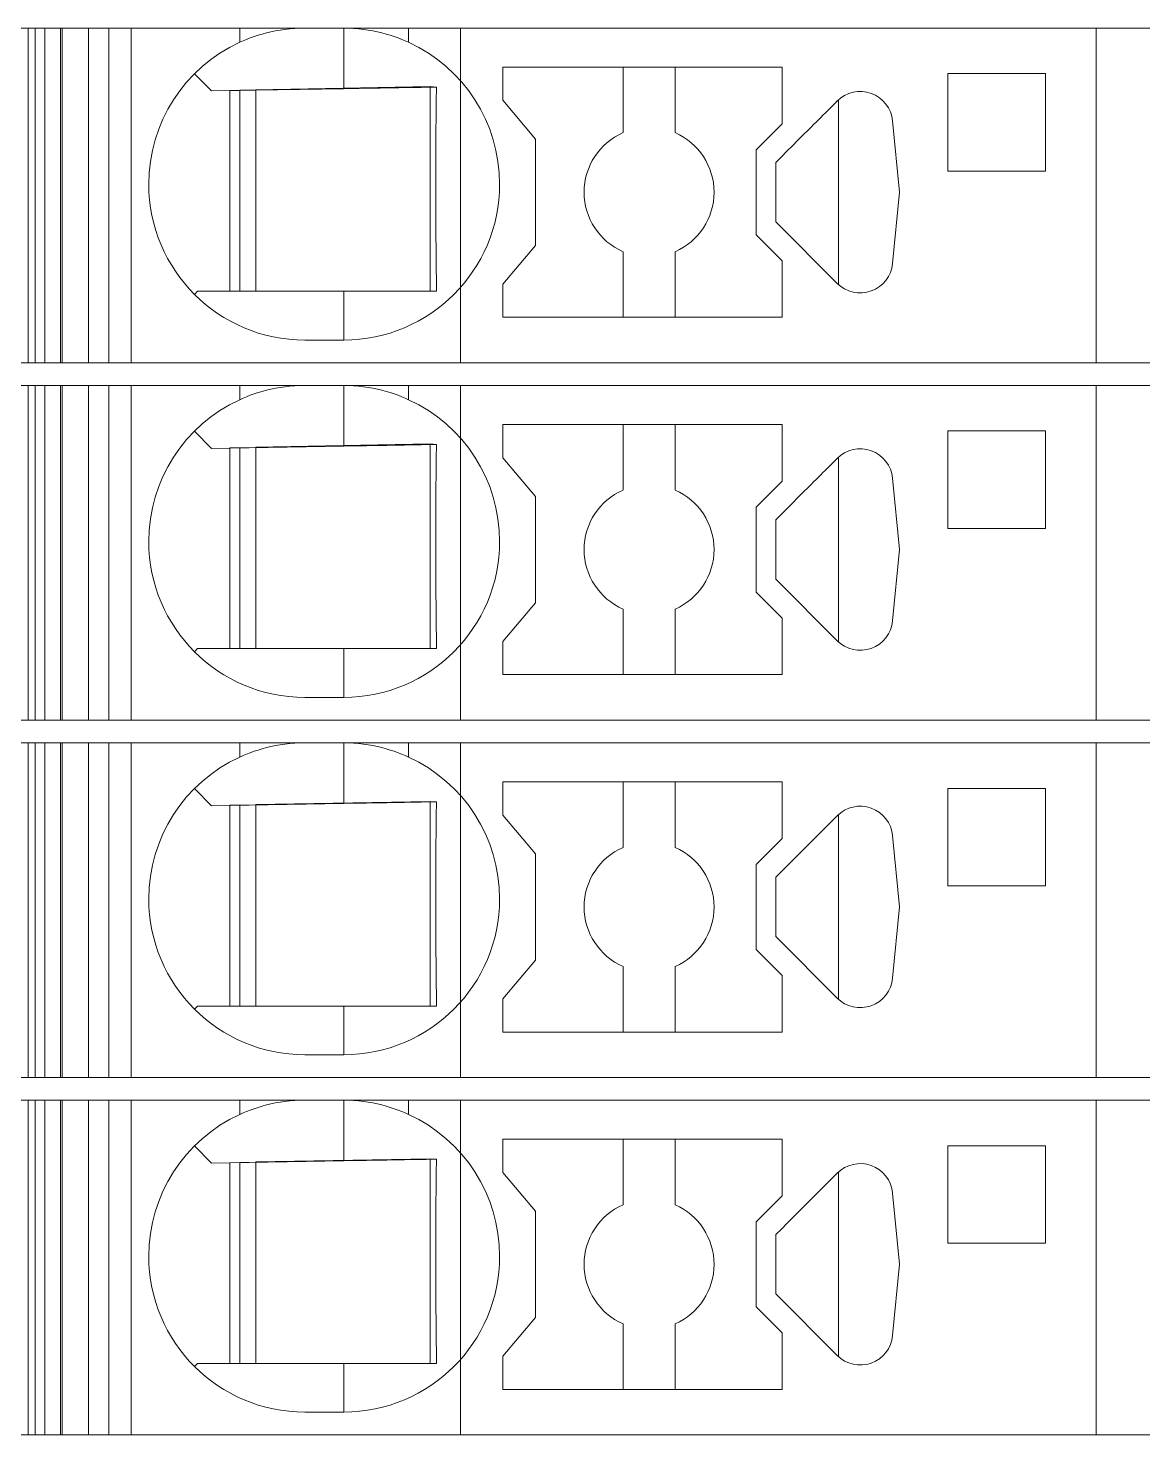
# Model space of a CAD drawing. Header units: millimetres. Extents: x 0 to 1680, y 0 to 1188.
# Drawn here: x 892.89 to 910.05, y 285.35 to 307 of the extents above; entities that cross this region are included whole.
import ezdxf
from ezdxf.enums import TextEntityAlignment as Align

# ---------------------------------------------------------------- set-up
doc = ezdxf.new("R2010")
doc.units = ezdxf.units.MM
for name, color, linetype, lineweight in [('EPLAN309', 5, 'Continuous', 5), ('EPLAN493', 5, 'Continuous', 5), ('MAIN-1', 7, 'Continuous', 5), ('MAIN-2', 7, 'Continuous', 5)]:
    doc.layers.add(name, color=color, linetype=linetype, lineweight=lineweight)
doc.styles.add('Tahoma', font='')
doc.styles.get('Tahoma').set_extended_font_data('Tahoma')

# ---------------------------------------------------------------- blocks, each defined once
blk = doc.blocks.new('EPLSYM_LibrarySPECIAL_Symbol12_Variant0_Placement8_18')
at = {"layer": 'EPLAN309', "lineweight": 13, "ltscale": 16}
blk.add_lwpolyline([(0, -5.15), (68.15, -5.15), (68.15, 0), (0, 0)], close=True, dxfattribs=at)
at = {"layer": 'EPLAN493', "color": 5, "style": 'Tahoma'}
blk.add_attdef('17_20450', text='', height=2.3478, dxfattribs=at).set_placement((0, -21.83478), align=Align.MIDDLE_RIGHT)
blk = doc.blocks.new('EPLSYM_LibrarySPECIAL_Symbol12_Variant0_Placement8_19')
at = {"layer": 'EPLAN309', "lineweight": 13, "ltscale": 16}
blk.add_lwpolyline([(0, -5.15), (68.15, -5.15), (68.15, 0), (0, 0)], close=True, dxfattribs=at)
at = {"layer": 'EPLAN493', "color": 5, "style": 'Tahoma'}
blk.add_attdef('17_20450', text='', height=2.3478, dxfattribs=at).set_placement((0, -21.83478), align=Align.MIDDLE_RIGHT)
blk = doc.blocks.new('EPLSYM_LibrarySPECIAL_Symbol12_Variant0_Placement8_20')
at = {"layer": 'EPLAN309', "lineweight": 13, "ltscale": 16}
blk.add_lwpolyline([(0, -5.15), (68.15, -5.15), (68.15, 0), (0, 0)], close=True, dxfattribs=at)
at = {"layer": 'EPLAN493', "color": 5, "style": 'Tahoma'}
blk.add_attdef('17_20450', text='', height=2.3478, dxfattribs=at).set_placement((0, -21.83478), align=Align.MIDDLE_RIGHT)
blk = doc.blocks.new('EPLSYM_LibrarySPECIAL_Symbol12_Variant0_Placement8_21')
at = {"layer": 'EPLAN309', "lineweight": 13, "ltscale": 16}
blk.add_lwpolyline([(0, -5.15), (68.15, -5.15), (68.15, 0), (0, 0)], close=True, dxfattribs=at)
at = {"layer": 'EPLAN493', "color": 5, "style": 'Tahoma'}
blk.add_attdef('17_20450', text='', height=2.3478, dxfattribs=at).set_placement((0, -21.83478), align=Align.MIDDLE_RIGHT)

msp = doc.modelspace()

# ---------------------------------------------------------------- linework, layer by layer
at = {"layer": 'MAIN-1'}
for p, q in [((893.001, 307), (892.893, 307)), ((892.893, 301.85), (892.893, 307)), ((893.001, 307), (896.15, 307)), ((893.001, 301.85), (893.001, 307)), ((896.15, 307), (897.15, 307)), ((896.15, 307), (896.15, 306.782)), ((896.997, 306.995), (897.073, 306.999)), ((897.073, 306.999), (897.15, 307)), ((897.75, 307), (897.15, 307)), ((897.827, 306.999), (897.75, 307)), ((898.75, 307), (897.75, 307)), ((897.75, 306.068), (897.75, 307)), ((897.903, 306.995), (897.827, 306.999)), ((898.75, 307), (909.332, 307)), ((898.75, 307), (898.75, 306.782)), ((910.05, 307), (909.332, 307)), ((909.332, 301.85), (909.332, 307)), ((896.15, 306.782), (896.202, 306.805)), ((896.202, 306.805), (896.256, 306.827)), ((896.256, 306.827), (896.313, 306.849)), ((896.313, 306.849), (896.372, 306.87)), ((896.372, 306.87), (896.433, 306.89)), ((896.433, 306.89), (896.497, 306.909)), ((896.497, 306.909), (896.563, 306.927)), ((896.563, 306.927), (896.631, 306.943)), ((896.631, 306.943), (896.701, 306.958)), ((896.701, 306.958), (896.772, 306.97)), ((896.772, 306.97), (896.846, 306.981)), ((896.846, 306.981), (896.921, 306.989)), ((896.921, 306.989), (896.997, 306.995)), ((897.979, 306.989), (897.903, 306.995)), ((898.054, 306.981), (897.979, 306.989)), ((898.128, 306.97), (898.054, 306.981)), ((898.199, 306.958), (898.128, 306.97)), ((898.269, 306.943), (898.199, 306.958)), ((898.337, 306.927), (898.269, 306.943)), ((898.403, 306.909), (898.337, 306.927)), ((898.467, 306.89), (898.403, 306.909)), ((898.528, 306.87), (898.467, 306.89)), ((898.587, 306.849), (898.528, 306.87)), ((898.644, 306.827), (898.587, 306.849)), ((898.698, 306.805), (898.644, 306.827)), ((898.75, 306.782), (898.698, 306.805)), ((900.2, 306.4), (900.2, 305.889)), ((904.5, 306.4), (900.2, 306.4)), ((902.05, 306.4), (902.05, 305.392)), ((902.85, 305.392), (902.85, 306.4)), ((904.5, 305.529), (904.5, 306.4)), ((895.453, 306.297), (895.717, 306.033)), ((907.05, 306.3), (907.05, 304.8)), ((908.55, 306.3), (907.05, 306.3)), ((908.55, 304.8), (908.55, 306.3)), ((895.717, 306.033), (897.75, 306.068)), ((896, 302.95), (896, 306.038)), ((896.15, 306.04), (896.15, 302.95)), ((896.4, 302.95), (896.4, 306.045)), ((897.87, 306.07), (897.75, 306.068)), ((897.987, 306.072), (897.87, 306.07)), ((898.1, 306.074), (897.987, 306.072)), ((898.209, 306.076), (898.1, 306.074)), ((898.313, 306.078), (898.209, 306.076)), ((898.412, 306.079), (898.313, 306.078)), ((898.507, 306.081), (898.412, 306.079)), ((898.599, 306.083), (898.507, 306.081)), ((898.688, 306.084), (898.599, 306.083)), ((898.774, 306.086), (898.688, 306.084)), ((898.858, 306.087), (898.774, 306.086)), ((898.94, 306.088), (898.858, 306.087)), ((899.02, 306.09), (898.94, 306.088)), ((899.099, 306.091), (899.02, 306.09)), ((899.079, 302.95), (899.079, 306.091)), ((899.176, 306.092), (899.099, 306.091)), ((899.174, 305.877), (899.175, 305.95)), ((899.175, 305.95), (899.176, 306.022)), ((899.176, 306.022), (899.176, 306.092)), ((899.172, 305.649), (899.173, 305.727)), ((899.173, 305.803), (899.174, 305.877)), ((899.173, 305.727), (899.173, 305.803)), ((900.7, 305.293), (900.2, 305.889)), ((905.19, 305.722), (905.158, 305.691)), ((905.221, 305.753), (905.19, 305.722)), ((905.252, 305.785), (905.221, 305.753)), ((905.284, 305.816), (905.252, 305.785)), ((905.315, 305.847), (905.284, 305.816)), ((905.346, 305.879), (905.315, 305.847)), ((905.367, 305.898), (905.367, 303.052)), ((899.17, 305.488), (899.171, 305.57)), ((899.17, 305.404), (899.17, 305.488)), ((899.171, 305.57), (899.172, 305.649)), ((904.1, 305.129), (904.5, 305.529)), ((904.983, 305.515), (904.943, 305.475)), ((905.021, 305.553), (904.983, 305.515)), ((905.058, 305.59), (905.021, 305.553)), ((905.094, 305.626), (905.058, 305.59)), ((905.127, 305.659), (905.094, 305.626)), ((905.158, 305.691), (905.127, 305.659)), ((906.302, 304.475), (906.198, 305.572)), ((899.169, 305.317), (899.17, 305.404)), ((899.169, 305.226), (899.169, 305.317)), ((900.7, 303.657), (900.7, 305.293)), ((904.742, 305.274), (904.658, 305.19)), ((904.823, 305.356), (904.742, 305.274)), ((904.902, 305.434), (904.823, 305.356)), ((904.943, 305.475), (904.902, 305.434)), ((899.168, 305.132), (899.169, 305.226)), ((899.168, 305.034), (899.168, 305.132)), ((904.1, 305.129), (904.1, 303.821)), ((904.572, 305.104), (904.486, 305.018)), ((904.658, 305.19), (904.572, 305.104)), ((899.167, 304.931), (899.168, 305.034)), ((899.167, 304.824), (899.167, 304.931)), ((904.486, 305.018), (904.4, 304.932)), ((904.4, 304.802), (904.4, 304.932)), ((899.167, 304.713), (899.167, 304.824)), ((899.167, 304.6), (899.167, 304.713)), ((904.4, 304.671), (904.4, 304.802)), ((904.4, 304.54), (904.4, 304.671)), ((907.05, 304.8), (908.55, 304.8)), ((899.167, 304.479), (899.167, 304.6)), ((899.167, 304.361), (899.167, 304.479)), ((904.4, 304.41), (904.4, 304.54)), ((904.4, 304.279), (904.4, 304.41)), ((906.198, 303.378), (906.302, 304.475)), ((899.167, 304.247), (899.167, 304.361)), ((899.168, 304.138), (899.167, 304.247)), ((904.4, 304.148), (904.4, 304.279)), ((899.168, 304.034), (899.168, 304.138)), ((899.169, 303.934), (899.168, 304.034)), ((904.4, 304.018), (904.4, 304.148)), ((904.4, 304.018), (905.346, 303.071)), ((899.169, 303.839), (899.169, 303.934)), ((899.17, 303.748), (899.169, 303.839)), ((904.5, 303.421), (904.1, 303.821)), ((899.171, 303.659), (899.17, 303.748)), ((899.172, 303.573), (899.171, 303.659)), ((899.172, 303.49), (899.172, 303.573)), ((900.2, 303.061), (900.7, 303.657)), ((902.05, 302.55), (902.05, 303.558)), ((902.85, 302.55), (902.85, 303.558)), ((899.173, 303.408), (899.172, 303.49)), ((899.174, 303.329), (899.173, 303.408)), ((899.175, 303.25), (899.174, 303.329)), ((904.5, 302.55), (904.5, 303.421)), ((899.176, 303.174), (899.175, 303.25)), ((899.176, 303.098), (899.176, 303.174)), ((895.5, 302.95), (895.453, 302.903)), ((895.5, 302.95), (897.75, 302.95)), ((897.75, 302.95), (897.842, 302.95)), ((897.75, 302.95), (897.75, 302.2)), ((897.842, 302.95), (897.933, 302.95)), ((897.933, 302.95), (898.023, 302.95)), ((898.023, 302.95), (898.11, 302.95)), ((898.11, 302.95), (898.195, 302.95)), ((898.195, 302.95), (898.278, 302.95)), ((898.278, 302.95), (898.358, 302.95)), ((898.358, 302.95), (898.436, 302.95)), ((898.436, 302.95), (898.511, 302.95)), ((898.511, 302.95), (898.585, 302.95)), ((898.585, 302.95), (898.657, 302.95)), ((898.657, 302.95), (898.726, 302.95)), ((898.726, 302.95), (898.795, 302.95)), ((898.795, 302.95), (898.861, 302.95)), ((898.861, 302.95), (898.927, 302.95)), ((898.927, 302.95), (898.991, 302.95)), ((898.991, 302.95), (899.055, 302.95)), ((899.055, 302.95), (899.117, 302.95)), ((899.117, 302.95), (899.178, 302.95)), ((899.177, 303.024), (899.176, 303.098)), ((899.178, 302.95), (899.177, 303.024)), ((900.2, 303.061), (900.2, 302.55)), ((904.5, 302.55), (900.2, 302.55)), ((897.75, 302.2), (897.15, 302.2)), ((893.001, 301.85), (892.893, 301.85)), ((893.001, 301.85), (909.332, 301.85)), ((910.05, 301.85), (909.332, 301.85)), ((893.001, 301.5), (892.893, 301.5)), ((892.893, 296.35), (892.893, 301.5)), ((893.001, 301.5), (896.15, 301.5)), ((893.001, 296.35), (893.001, 301.5)), ((896.15, 301.5), (897.15, 301.5)), ((896.15, 301.5), (896.15, 301.282)), ((896.313, 301.349), (896.372, 301.37)), ((896.372, 301.37), (896.433, 301.39)), ((896.433, 301.39), (896.497, 301.409)), ((896.497, 301.409), (896.563, 301.427)), ((896.563, 301.427), (896.631, 301.443)), ((896.631, 301.443), (896.701, 301.458)), ((896.701, 301.458), (896.772, 301.47)), ((896.772, 301.47), (896.846, 301.481)), ((896.846, 301.481), (896.921, 301.489)), ((896.921, 301.489), (896.997, 301.495)), ((896.997, 301.495), (897.073, 301.499)), ((897.073, 301.499), (897.15, 301.5)), ((897.75, 301.5), (897.15, 301.5)), ((897.827, 301.499), (897.75, 301.5)), ((898.75, 301.5), (897.75, 301.5)), ((897.75, 300.568), (897.75, 301.5)), ((897.903, 301.495), (897.827, 301.499)), ((897.979, 301.489), (897.903, 301.495)), ((898.054, 301.481), (897.979, 301.489)), ((898.128, 301.47), (898.054, 301.481)), ((898.199, 301.458), (898.128, 301.47)), ((898.269, 301.443), (898.199, 301.458)), ((898.337, 301.427), (898.269, 301.443)), ((898.403, 301.409), (898.337, 301.427)), ((898.467, 301.39), (898.403, 301.409)), ((898.528, 301.37), (898.467, 301.39)), ((898.587, 301.349), (898.528, 301.37)), ((898.75, 301.5), (909.332, 301.5)), ((898.75, 301.5), (898.75, 301.282)), ((910.05, 301.5), (909.332, 301.5)), ((909.332, 296.35), (909.332, 301.5)), ((896.15, 301.282), (896.202, 301.305)), ((896.202, 301.305), (896.256, 301.327)), ((896.256, 301.327), (896.313, 301.349)), ((898.644, 301.327), (898.587, 301.349)), ((898.698, 301.305), (898.644, 301.327)), ((898.75, 301.282), (898.698, 301.305)), ((895.453, 300.797), (895.717, 300.533)), ((900.2, 300.9), (900.2, 300.389)), ((904.5, 300.9), (900.2, 300.9)), ((902.05, 300.9), (902.05, 299.892)), ((902.85, 299.892), (902.85, 300.9)), ((904.5, 300.029), (904.5, 300.9)), ((907.05, 300.8), (907.05, 299.3)), ((908.55, 300.8), (907.05, 300.8)), ((908.55, 299.3), (908.55, 300.8)), ((895.717, 300.533), (897.75, 300.568)), ((896, 297.45), (896, 300.538)), ((896.15, 300.54), (896.15, 297.45)), ((896.4, 297.45), (896.4, 300.545)), ((897.87, 300.57), (897.75, 300.568)), ((897.987, 300.572), (897.87, 300.57)), ((898.1, 300.574), (897.987, 300.572)), ((898.209, 300.576), (898.1, 300.574)), ((898.313, 300.578), (898.209, 300.576)), ((898.412, 300.579), (898.313, 300.578)), ((898.507, 300.581), (898.412, 300.579)), ((898.599, 300.583), (898.507, 300.581)), ((898.688, 300.584), (898.599, 300.583)), ((898.774, 300.586), (898.688, 300.584)), ((898.858, 300.587), (898.774, 300.586)), ((898.94, 300.588), (898.858, 300.587)), ((899.02, 300.59), (898.94, 300.588)), ((899.099, 300.591), (899.02, 300.59)), ((899.079, 297.45), (899.079, 300.591)), ((899.176, 300.592), (899.099, 300.591)), ((899.175, 300.45), (899.176, 300.522)), ((899.176, 300.522), (899.176, 300.592)), ((899.173, 300.303), (899.174, 300.377)), ((899.173, 300.227), (899.173, 300.303)), ((899.174, 300.377), (899.175, 300.45)), ((900.7, 299.793), (900.2, 300.389)), ((905.284, 300.316), (905.252, 300.285)), ((905.315, 300.347), (905.284, 300.316)), ((905.346, 300.379), (905.315, 300.347)), ((905.367, 300.398), (905.367, 297.552)), ((899.17, 299.988), (899.171, 300.07)), ((899.171, 300.07), (899.172, 300.149)), ((899.172, 300.149), (899.173, 300.227)), ((905.058, 300.09), (905.021, 300.053)), ((905.094, 300.126), (905.058, 300.09)), ((905.127, 300.159), (905.094, 300.126)), ((905.158, 300.191), (905.127, 300.159)), ((905.19, 300.222), (905.158, 300.191)), ((905.221, 300.253), (905.19, 300.222)), ((905.252, 300.285), (905.221, 300.253)), ((906.302, 298.975), (906.198, 300.072)), ((899.169, 299.817), (899.17, 299.904)), ((899.17, 299.904), (899.17, 299.988)), ((904.1, 299.629), (904.5, 300.029)), ((904.823, 299.856), (904.742, 299.774)), ((904.902, 299.934), (904.823, 299.856)), ((904.943, 299.975), (904.902, 299.934)), ((904.983, 300.015), (904.943, 299.975)), ((905.021, 300.053), (904.983, 300.015)), ((899.168, 299.632), (899.169, 299.726)), ((899.169, 299.726), (899.169, 299.817)), ((900.7, 298.157), (900.7, 299.793)), ((904.658, 299.69), (904.572, 299.604)), ((904.742, 299.774), (904.658, 299.69)), ((899.167, 299.431), (899.168, 299.534)), ((899.167, 299.324), (899.167, 299.431)), ((899.168, 299.534), (899.168, 299.632)), ((904.1, 299.629), (904.1, 298.321)), ((904.486, 299.518), (904.4, 299.432)), ((904.4, 299.302), (904.4, 299.432)), ((904.572, 299.604), (904.486, 299.518)), ((899.167, 299.213), (899.167, 299.324)), ((899.167, 299.1), (899.167, 299.213)), ((904.4, 299.171), (904.4, 299.302)), ((907.05, 299.3), (908.55, 299.3)), ((899.167, 298.979), (899.167, 299.1)), ((904.4, 299.04), (904.4, 299.171)), ((904.4, 298.91), (904.4, 299.04)), ((899.167, 298.861), (899.167, 298.979)), ((899.167, 298.747), (899.167, 298.861)), ((904.4, 298.779), (904.4, 298.91)), ((904.4, 298.648), (904.4, 298.779)), ((906.198, 297.878), (906.302, 298.975)), ((899.168, 298.638), (899.167, 298.747)), ((899.168, 298.534), (899.168, 298.638)), ((904.4, 298.518), (904.4, 298.648)), ((899.169, 298.434), (899.168, 298.534)), ((899.169, 298.339), (899.169, 298.434)), ((899.17, 298.248), (899.169, 298.339)), ((904.4, 298.518), (905.346, 297.571)), ((899.171, 298.159), (899.17, 298.248)), ((899.172, 298.073), (899.171, 298.159)), ((900.2, 297.561), (900.7, 298.157)), ((904.5, 297.921), (904.1, 298.321)), ((899.172, 297.99), (899.172, 298.073)), ((899.173, 297.908), (899.172, 297.99)), ((899.174, 297.829), (899.173, 297.908)), ((902.05, 297.05), (902.05, 298.058)), ((902.85, 297.05), (902.85, 298.058)), ((904.5, 297.05), (904.5, 297.921)), ((899.175, 297.75), (899.174, 297.829)), ((899.176, 297.674), (899.175, 297.75)), ((899.176, 297.598), (899.176, 297.674)), ((899.177, 297.524), (899.176, 297.598)), ((899.178, 297.45), (899.177, 297.524)), ((900.2, 297.561), (900.2, 297.05)), ((895.5, 297.45), (895.453, 297.403)), ((895.5, 297.45), (897.75, 297.45)), ((897.75, 297.45), (897.842, 297.45)), ((897.75, 297.45), (897.75, 296.7)), ((897.842, 297.45), (897.933, 297.45)), ((897.933, 297.45), (898.023, 297.45)), ((898.023, 297.45), (898.11, 297.45)), ((898.11, 297.45), (898.195, 297.45)), ((898.195, 297.45), (898.278, 297.45)), ((898.278, 297.45), (898.358, 297.45)), ((898.358, 297.45), (898.436, 297.45)), ((898.436, 297.45), (898.511, 297.45)), ((898.511, 297.45), (898.585, 297.45)), ((898.585, 297.45), (898.657, 297.45)), ((898.657, 297.45), (898.726, 297.45)), ((898.726, 297.45), (898.795, 297.45)), ((898.795, 297.45), (898.861, 297.45)), ((898.861, 297.45), (898.927, 297.45)), ((898.927, 297.45), (898.991, 297.45)), ((898.991, 297.45), (899.055, 297.45)), ((899.055, 297.45), (899.117, 297.45)), ((899.117, 297.45), (899.178, 297.45)), ((904.5, 297.05), (900.2, 297.05)), ((897.75, 296.7), (897.15, 296.7)), ((893.001, 296.35), (892.893, 296.35)), ((893.001, 296.35), (909.332, 296.35)), ((910.05, 296.35), (909.332, 296.35)), ((893.001, 296), (892.893, 296)), ((892.893, 290.85), (892.893, 296)), ((893.001, 296), (896.15, 296)), ((893.001, 290.85), (893.001, 296)), ((896.15, 296), (897.15, 296)), ((896.15, 296), (896.15, 295.782)), ((896.631, 295.943), (896.701, 295.958)), ((896.701, 295.958), (896.772, 295.97)), ((896.772, 295.97), (896.846, 295.981)), ((896.846, 295.981), (896.921, 295.989)), ((896.921, 295.989), (896.997, 295.995)), ((896.997, 295.995), (897.073, 295.999)), ((897.073, 295.999), (897.15, 296)), ((897.75, 296), (897.15, 296)), ((897.827, 295.999), (897.75, 296)), ((898.75, 296), (897.75, 296)), ((897.75, 295.068), (897.75, 296)), ((897.903, 295.995), (897.827, 295.999)), ((897.979, 295.989), (897.903, 295.995)), ((898.054, 295.981), (897.979, 295.989)), ((898.128, 295.97), (898.054, 295.981)), ((898.199, 295.958), (898.128, 295.97)), ((898.269, 295.943), (898.199, 295.958)), ((898.75, 296), (909.332, 296)), ((898.75, 296), (898.75, 295.782)), ((910.05, 296), (909.332, 296)), ((909.332, 290.85), (909.332, 296)), ((896.15, 295.782), (896.202, 295.805)), ((896.202, 295.805), (896.256, 295.827)), ((896.256, 295.827), (896.313, 295.849)), ((896.313, 295.849), (896.372, 295.87)), ((896.372, 295.87), (896.433, 295.89)), ((896.433, 295.89), (896.497, 295.909)), ((896.497, 295.909), (896.563, 295.927)), ((896.563, 295.927), (896.631, 295.943)), ((898.337, 295.927), (898.269, 295.943)), ((898.403, 295.909), (898.337, 295.927)), ((898.467, 295.89), (898.403, 295.909)), ((898.528, 295.87), (898.467, 295.89)), ((898.587, 295.849), (898.528, 295.87)), ((898.644, 295.827), (898.587, 295.849)), ((898.698, 295.805), (898.644, 295.827)), ((898.75, 295.782), (898.698, 295.805)), ((900.2, 295.4), (900.2, 294.889)), ((904.5, 295.4), (900.2, 295.4)), ((902.05, 295.4), (902.05, 294.392)), ((902.85, 294.392), (902.85, 295.4)), ((904.5, 294.529), (904.5, 295.4)), ((895.453, 295.297), (895.717, 295.033)), ((899.02, 295.09), (898.94, 295.088)), ((899.099, 295.091), (899.02, 295.09)), ((899.079, 291.95), (899.079, 295.091)), ((899.176, 295.092), (899.099, 295.091)), ((899.176, 295.022), (899.176, 295.092)), ((907.05, 295.3), (907.05, 293.8)), ((908.55, 295.3), (907.05, 295.3)), ((908.55, 293.8), (908.55, 295.3)), ((895.717, 295.033), (897.75, 295.068)), ((896, 291.95), (896, 295.038)), ((896.15, 295.04), (896.15, 291.95)), ((896.4, 291.95), (896.4, 295.045)), ((897.87, 295.07), (897.75, 295.068)), ((897.987, 295.072), (897.87, 295.07)), ((898.1, 295.074), (897.987, 295.072)), ((898.209, 295.076), (898.1, 295.074)), ((898.313, 295.078), (898.209, 295.076)), ((898.412, 295.079), (898.313, 295.078)), ((898.507, 295.081), (898.412, 295.079)), ((898.599, 295.083), (898.507, 295.081)), ((898.688, 295.084), (898.599, 295.083)), ((898.774, 295.086), (898.688, 295.084)), ((898.858, 295.087), (898.774, 295.086)), ((898.94, 295.088), (898.858, 295.087)), ((899.173, 294.803), (899.174, 294.877)), ((899.174, 294.877), (899.175, 294.95)), ((899.175, 294.95), (899.176, 295.022)), ((900.7, 294.293), (900.2, 294.889)), ((905.346, 294.879), (905.315, 294.847)), ((905.367, 294.898), (905.367, 292.052)), ((899.172, 294.649), (899.173, 294.727)), ((899.173, 294.727), (899.173, 294.803)), ((905.127, 294.659), (905.094, 294.626)), ((905.158, 294.691), (905.127, 294.659)), ((905.19, 294.722), (905.158, 294.691)), ((905.221, 294.753), (905.19, 294.722)), ((905.252, 294.785), (905.221, 294.753)), ((905.284, 294.816), (905.252, 294.785)), ((905.315, 294.847), (905.284, 294.816)), ((899.17, 294.488), (899.171, 294.57)), ((899.17, 294.404), (899.17, 294.488)), ((899.171, 294.57), (899.172, 294.649)), ((904.1, 294.129), (904.5, 294.529)), ((904.943, 294.475), (904.902, 294.434)), ((904.983, 294.515), (904.943, 294.475)), ((905.021, 294.553), (904.983, 294.515)), ((905.058, 294.59), (905.021, 294.553)), ((905.094, 294.626), (905.058, 294.59)), ((906.302, 293.475), (906.198, 294.572)), ((899.168, 294.132), (899.169, 294.226)), ((899.169, 294.317), (899.17, 294.404)), ((899.169, 294.226), (899.169, 294.317)), ((900.7, 292.657), (900.7, 294.293)), ((904.742, 294.274), (904.658, 294.19)), ((904.823, 294.356), (904.742, 294.274)), ((904.902, 294.434), (904.823, 294.356)), ((899.167, 293.931), (899.168, 294.034)), ((899.168, 294.034), (899.168, 294.132)), ((904.1, 294.129), (904.1, 292.821)), ((904.486, 294.018), (904.4, 293.932)), ((904.572, 294.104), (904.486, 294.018)), ((904.658, 294.19), (904.572, 294.104)), ((899.167, 293.824), (899.167, 293.931)), ((899.167, 293.713), (899.167, 293.824)), ((904.4, 293.802), (904.4, 293.932)), ((904.4, 293.671), (904.4, 293.802)), ((907.05, 293.8), (908.55, 293.8)), ((899.167, 293.6), (899.167, 293.713)), ((899.167, 293.479), (899.167, 293.6)), ((904.4, 293.54), (904.4, 293.671)), ((899.167, 293.361), (899.167, 293.479)), ((899.167, 293.247), (899.167, 293.361)), ((904.4, 293.41), (904.4, 293.54)), ((904.4, 293.279), (904.4, 293.41)), ((906.198, 292.378), (906.302, 293.475)), ((899.168, 293.138), (899.167, 293.247)), ((904.4, 293.148), (904.4, 293.279)), ((904.4, 293.018), (904.4, 293.148)), ((899.168, 293.034), (899.168, 293.138)), ((899.169, 292.934), (899.168, 293.034)), ((899.169, 292.839), (899.169, 292.934)), ((904.4, 293.018), (905.346, 292.071)), ((899.17, 292.748), (899.169, 292.839)), ((899.171, 292.659), (899.17, 292.748)), ((904.5, 292.421), (904.1, 292.821)), ((899.172, 292.573), (899.171, 292.659)), ((899.172, 292.49), (899.172, 292.573)), ((900.2, 292.061), (900.7, 292.657)), ((902.05, 291.55), (902.05, 292.558)), ((902.85, 291.55), (902.85, 292.558)), ((899.173, 292.408), (899.172, 292.49)), ((899.174, 292.329), (899.173, 292.408)), ((899.175, 292.25), (899.174, 292.329)), ((904.5, 291.55), (904.5, 292.421)), ((899.176, 292.174), (899.175, 292.25)), ((899.176, 292.098), (899.176, 292.174)), ((899.177, 292.024), (899.176, 292.098)), ((900.2, 292.061), (900.2, 291.55)), ((895.5, 291.95), (895.453, 291.903)), ((895.5, 291.95), (897.75, 291.95)), ((897.75, 291.95), (897.842, 291.95)), ((897.75, 291.95), (897.75, 291.2)), ((897.842, 291.95), (897.933, 291.95)), ((897.933, 291.95), (898.023, 291.95)), ((898.023, 291.95), (898.11, 291.95)), ((898.11, 291.95), (898.195, 291.95)), ((898.195, 291.95), (898.278, 291.95)), ((898.278, 291.95), (898.358, 291.95)), ((898.358, 291.95), (898.436, 291.95)), ((898.436, 291.95), (898.511, 291.95)), ((898.511, 291.95), (898.585, 291.95)), ((898.585, 291.95), (898.657, 291.95)), ((898.657, 291.95), (898.726, 291.95)), ((898.726, 291.95), (898.795, 291.95)), ((898.795, 291.95), (898.861, 291.95)), ((898.861, 291.95), (898.927, 291.95)), ((898.927, 291.95), (898.991, 291.95)), ((898.991, 291.95), (899.055, 291.95)), ((899.055, 291.95), (899.117, 291.95)), ((899.117, 291.95), (899.178, 291.95)), ((899.178, 291.95), (899.177, 292.024)), ((904.5, 291.55), (900.2, 291.55)), ((897.75, 291.2), (897.15, 291.2)), ((893.001, 290.85), (892.893, 290.85)), ((893.001, 290.85), (909.332, 290.85)), ((910.05, 290.85), (909.332, 290.85)), ((893.001, 290.5), (892.893, 290.5)), ((892.893, 285.35), (892.893, 290.5)), ((893.001, 290.5), (896.15, 290.5)), ((893.001, 285.35), (893.001, 290.5)), ((896.15, 290.5), (897.15, 290.5)), ((896.15, 290.5), (896.15, 290.282)), ((896.202, 290.305), (896.256, 290.327)), ((896.256, 290.327), (896.313, 290.349)), ((896.313, 290.349), (896.372, 290.37)), ((896.372, 290.37), (896.433, 290.39)), ((896.433, 290.39), (896.497, 290.409)), ((896.497, 290.409), (896.563, 290.427)), ((896.563, 290.427), (896.631, 290.443)), ((896.631, 290.443), (896.701, 290.458)), ((896.701, 290.458), (896.772, 290.47)), ((896.772, 290.47), (896.846, 290.481)), ((896.846, 290.481), (896.921, 290.489)), ((896.921, 290.489), (896.997, 290.495)), ((896.997, 290.495), (897.073, 290.499)), ((897.073, 290.499), (897.15, 290.5)), ((897.75, 290.5), (897.15, 290.5)), ((897.827, 290.499), (897.75, 290.5)), ((898.75, 290.5), (897.75, 290.5)), ((897.75, 289.568), (897.75, 290.5)), ((897.903, 290.495), (897.827, 290.499)), ((897.979, 290.489), (897.903, 290.495)), ((898.054, 290.481), (897.979, 290.489)), ((898.128, 290.47), (898.054, 290.481)), ((898.199, 290.458), (898.128, 290.47)), ((898.269, 290.443), (898.199, 290.458)), ((898.337, 290.427), (898.269, 290.443)), ((898.403, 290.409), (898.337, 290.427)), ((898.467, 290.39), (898.403, 290.409)), ((898.528, 290.37), (898.467, 290.39)), ((898.587, 290.349), (898.528, 290.37)), ((898.644, 290.327), (898.587, 290.349)), ((898.698, 290.305), (898.644, 290.327)), ((898.75, 290.5), (909.332, 290.5)), ((898.75, 290.5), (898.75, 290.282)), ((910.05, 290.5), (909.332, 290.5)), ((909.332, 285.35), (909.332, 290.5)), ((896.15, 290.282), (896.202, 290.305)), ((898.75, 290.282), (898.698, 290.305)), ((900.2, 289.9), (900.2, 289.389)), ((904.5, 289.9), (900.2, 289.9)), ((902.05, 289.9), (902.05, 288.892)), ((902.85, 288.892), (902.85, 289.9)), ((904.5, 289.029), (904.5, 289.9)), ((895.453, 289.797), (895.717, 289.533)), ((907.05, 289.8), (907.05, 288.3)), ((908.55, 289.8), (907.05, 289.8)), ((908.55, 288.3), (908.55, 289.8)), ((895.717, 289.533), (897.75, 289.568)), ((896, 286.45), (896, 289.538)), ((896.15, 289.54), (896.15, 286.45)), ((896.4, 286.45), (896.4, 289.545)), ((897.87, 289.57), (897.75, 289.568)), ((897.987, 289.572), (897.87, 289.57)), ((898.1, 289.574), (897.987, 289.572)), ((898.209, 289.576), (898.1, 289.574)), ((898.313, 289.578), (898.209, 289.576)), ((898.412, 289.579), (898.313, 289.578)), ((898.507, 289.581), (898.412, 289.579)), ((898.599, 289.583), (898.507, 289.581)), ((898.688, 289.584), (898.599, 289.583)), ((898.774, 289.586), (898.688, 289.584)), ((898.858, 289.587), (898.774, 289.586)), ((898.94, 289.588), (898.858, 289.587)), ((899.02, 289.59), (898.94, 289.588)), ((899.099, 289.591), (899.02, 289.59)), ((899.079, 286.45), (899.079, 289.591)), ((899.176, 289.592), (899.099, 289.591)), ((899.175, 289.45), (899.176, 289.522)), ((899.176, 289.522), (899.176, 289.592)), ((899.173, 289.303), (899.174, 289.377)), ((899.173, 289.227), (899.173, 289.303)), ((899.174, 289.377), (899.175, 289.45)), ((900.7, 288.793), (900.2, 289.389)), ((905.221, 289.253), (905.19, 289.222)), ((905.252, 289.285), (905.221, 289.253)), ((905.284, 289.316), (905.252, 289.285)), ((905.315, 289.347), (905.284, 289.316)), ((905.346, 289.379), (905.315, 289.347)), ((905.367, 289.398), (905.367, 286.552)), ((899.17, 288.988), (899.171, 289.07)), ((899.171, 289.07), (899.172, 289.149)), ((899.172, 289.149), (899.173, 289.227)), ((904.1, 288.629), (904.5, 289.029)), ((905.021, 289.053), (904.983, 289.015)), ((905.058, 289.09), (905.021, 289.053)), ((905.094, 289.126), (905.058, 289.09)), ((905.127, 289.159), (905.094, 289.126)), ((905.158, 289.191), (905.127, 289.159)), ((905.19, 289.222), (905.158, 289.191)), ((906.302, 287.975), (906.198, 289.072)), ((899.169, 288.817), (899.17, 288.904)), ((899.169, 288.726), (899.169, 288.817)), ((899.17, 288.904), (899.17, 288.988)), ((904.823, 288.856), (904.742, 288.774)), ((904.902, 288.934), (904.823, 288.856)), ((904.943, 288.975), (904.902, 288.934)), ((904.983, 289.015), (904.943, 288.975)), ((899.168, 288.632), (899.169, 288.726)), ((899.168, 288.534), (899.168, 288.632)), ((900.7, 287.157), (900.7, 288.793)), ((904.1, 288.629), (904.1, 287.321)), ((904.572, 288.604), (904.486, 288.518)), ((904.658, 288.69), (904.572, 288.604)), ((904.742, 288.774), (904.658, 288.69)), ((899.167, 288.431), (899.168, 288.534)), ((899.167, 288.324), (899.167, 288.431)), ((904.486, 288.518), (904.4, 288.432)), ((904.4, 288.302), (904.4, 288.432)), ((899.167, 288.213), (899.167, 288.324)), ((899.167, 288.1), (899.167, 288.213)), ((904.4, 288.171), (904.4, 288.302)), ((904.4, 288.04), (904.4, 288.171)), ((907.05, 288.3), (908.55, 288.3)), ((899.167, 287.979), (899.167, 288.1)), ((899.167, 287.861), (899.167, 287.979)), ((904.4, 287.91), (904.4, 288.04)), ((906.198, 286.878), (906.302, 287.975)), ((899.167, 287.747), (899.167, 287.861)), ((899.168, 287.638), (899.167, 287.747)), ((904.4, 287.779), (904.4, 287.91)), ((904.4, 287.648), (904.4, 287.779)), ((899.168, 287.534), (899.168, 287.638)), ((899.169, 287.434), (899.168, 287.534)), ((904.4, 287.518), (904.4, 287.648)), ((904.4, 287.518), (905.346, 286.571)), ((899.169, 287.339), (899.169, 287.434)), ((899.17, 287.248), (899.169, 287.339)), ((904.5, 286.921), (904.1, 287.321)), ((899.171, 287.159), (899.17, 287.248)), ((899.172, 287.073), (899.171, 287.159)), ((900.2, 286.561), (900.7, 287.157)), ((899.172, 286.99), (899.172, 287.073)), ((899.173, 286.908), (899.172, 286.99)), ((899.174, 286.829), (899.173, 286.908)), ((902.05, 286.05), (902.05, 287.058)), ((902.85, 286.05), (902.85, 287.058)), ((904.5, 286.05), (904.5, 286.921)), ((899.175, 286.75), (899.174, 286.829)), ((899.176, 286.674), (899.175, 286.75)), ((899.176, 286.598), (899.176, 286.674)), ((895.5, 286.45), (895.453, 286.403)), ((895.5, 286.45), (897.75, 286.45)), ((897.75, 286.45), (897.842, 286.45)), ((897.75, 286.45), (897.75, 285.7)), ((897.842, 286.45), (897.933, 286.45)), ((897.933, 286.45), (898.023, 286.45)), ((898.023, 286.45), (898.11, 286.45)), ((898.11, 286.45), (898.195, 286.45)), ((898.195, 286.45), (898.278, 286.45)), ((898.278, 286.45), (898.358, 286.45)), ((898.358, 286.45), (898.436, 286.45)), ((898.436, 286.45), (898.511, 286.45)), ((898.511, 286.45), (898.585, 286.45)), ((898.585, 286.45), (898.657, 286.45)), ((898.657, 286.45), (898.726, 286.45)), ((898.726, 286.45), (898.795, 286.45)), ((898.795, 286.45), (898.861, 286.45)), ((898.861, 286.45), (898.927, 286.45)), ((898.927, 286.45), (898.991, 286.45)), ((898.991, 286.45), (899.055, 286.45)), ((899.055, 286.45), (899.117, 286.45)), ((899.117, 286.45), (899.178, 286.45)), ((899.177, 286.524), (899.176, 286.598)), ((899.178, 286.45), (899.177, 286.524)), ((900.2, 286.561), (900.2, 286.05)), ((904.5, 286.05), (900.2, 286.05)), ((897.75, 285.7), (897.15, 285.7)), ((893.001, 285.35), (892.893, 285.35)), ((893.001, 285.35), (909.332, 285.35)), ((910.05, 285.35), (909.332, 285.35))]:
    msp.add_line(p, q, dxfattribs=at)
for centre, radius, start, end in [((897.15, 304.6), 2.4, 114.6244, 180), ((897.75, 304.6), 2.4, 0, 65.3756), ((905.7, 305.525), 0.5, 5.4404, 135), ((902.45, 304.475), 1, 113.5782, 180), ((902.45, 304.475), 1, 0, 66.4218), ((897.15, 304.6), 2.4, 180, 270), ((897.75, 304.6), 2.4, 270, 0), ((902.45, 304.475), 1, 180, 246.4218), ((902.45, 304.475), 1, 293.5782, 0), ((905.7, 303.425), 0.5, 225, 354.5596), ((897.15, 299.1), 2.4, 114.6244, 180), ((897.75, 299.1), 2.4, 0, 65.3756), ((905.7, 300.025), 0.5, 5.4404, 135), ((902.45, 298.975), 1, 113.5782, 180), ((902.45, 298.975), 1, 0, 66.4218), ((897.15, 299.1), 2.4, 180, 270), ((897.75, 299.1), 2.4, 270, 0), ((902.45, 298.975), 1, 180, 246.4218), ((902.45, 298.975), 1, 293.5782, 0), ((905.7, 297.925), 0.5, 225, 354.5596), ((897.15, 293.6), 2.4, 114.6244, 180), ((897.75, 293.6), 2.4, 0, 65.3756), ((905.7, 294.525), 0.5, 5.4404, 135), ((902.45, 293.475), 1, 113.5782, 180), ((902.45, 293.475), 1, 0, 66.4218), ((897.15, 293.6), 2.4, 180, 270), ((897.75, 293.6), 2.4, 270, 0), ((902.45, 293.475), 1, 180, 246.4218), ((902.45, 293.475), 1, 293.5782, 0), ((905.7, 292.425), 0.5, 225, 354.5596), ((897.15, 288.1), 2.4, 114.6244, 180), ((897.75, 288.1), 2.4, 0, 65.3756), ((905.7, 289.025), 0.5, 5.4404, 135), ((902.45, 287.975), 1, 113.5782, 180), ((902.45, 287.975), 1, 0, 66.4218), ((897.15, 288.1), 2.4, 180, 270), ((897.75, 288.1), 2.4, 270, 0), ((902.45, 287.975), 1, 180, 246.4218), ((902.45, 287.975), 1, 293.5782, 0), ((905.7, 286.925), 0.5, 225, 354.5596)]:
    msp.add_arc(centre, radius, start, end, dxfattribs=at)
at = {"layer": 'MAIN-2'}
for p, q in [((893.15, 307), (893.15, 301.85)), ((893.389, 301.85), (893.389, 307)), ((893.417, 307), (893.417, 301.85)), ((893.82, 307), (893.82, 301.85)), ((894.136, 301.85), (894.136, 307)), ((894.481, 307), (894.481, 301.85)), ((899.55, 301.85), (899.55, 307)), ((895.717, 306.033), (896, 306.038)), ((896.15, 306.042), (896, 306.039)), ((896, 306.039), (896, 306.038)), ((896, 306.038), (896, 306.038)), ((896.4, 306.048), (896.15, 306.043)), ((896.15, 306.042), (896.15, 306.043)), ((896.15, 306.042), (896.15, 306.04)), ((896.4, 306.053), (899.079, 306.1)), ((896.4, 306.048), (896.4, 306.053)), ((896.4, 306.045), (896.4, 306.048)), ((899.079, 306.1), (899.176, 306.092)), ((899.079, 306.091), (899.079, 306.1)), ((896.15, 302.95), (896.15, 302.95)), ((896.4, 302.95), (896.4, 302.95)), ((893.15, 301.5), (893.15, 296.35)), ((893.389, 296.35), (893.389, 301.5)), ((893.417, 301.5), (893.417, 296.35)), ((893.82, 301.5), (893.82, 296.35)), ((894.136, 296.35), (894.136, 301.5)), ((894.481, 301.5), (894.481, 296.35)), ((899.55, 296.35), (899.55, 301.5)), ((895.717, 300.533), (896, 300.538)), ((896.15, 300.542), (896, 300.539)), ((896, 300.539), (896, 300.538)), ((896, 300.538), (896, 300.538)), ((896.4, 300.548), (896.15, 300.543)), ((896.15, 300.542), (896.15, 300.543)), ((896.15, 300.542), (896.15, 300.54)), ((896.4, 300.553), (899.079, 300.6)), ((896.4, 300.548), (896.4, 300.553)), ((896.4, 300.545), (896.4, 300.548)), ((899.079, 300.6), (899.176, 300.592)), ((899.079, 300.591), (899.079, 300.6)), ((896.15, 297.45), (896.15, 297.45)), ((896.4, 297.45), (896.4, 297.45)), ((893.15, 296), (893.15, 290.85)), ((893.389, 290.85), (893.389, 296)), ((893.417, 296), (893.417, 290.85)), ((893.82, 296), (893.82, 290.85)), ((894.136, 290.85), (894.136, 296)), ((894.481, 296), (894.481, 290.85)), ((899.55, 290.85), (899.55, 296)), ((896.4, 295.053), (899.079, 295.1)), ((899.079, 295.1), (899.176, 295.092)), ((899.079, 295.091), (899.079, 295.1)), ((895.717, 295.033), (896, 295.038)), ((896.15, 295.042), (896, 295.039)), ((896, 295.039), (896, 295.038)), ((896, 295.038), (896, 295.038)), ((896.4, 295.048), (896.15, 295.043)), ((896.15, 295.042), (896.15, 295.043)), ((896.15, 295.042), (896.15, 295.04)), ((896.4, 295.048), (896.4, 295.053)), ((896.4, 295.045), (896.4, 295.048)), ((896.15, 291.95), (896.15, 291.95)), ((896.4, 291.95), (896.4, 291.95)), ((893.15, 290.5), (893.15, 285.35)), ((893.389, 285.35), (893.389, 290.5)), ((893.417, 290.5), (893.417, 285.35)), ((893.82, 290.5), (893.82, 285.35)), ((894.136, 285.35), (894.136, 290.5)), ((894.481, 290.5), (894.481, 285.35)), ((899.55, 285.35), (899.55, 290.5)), ((895.717, 289.533), (896, 289.538)), ((896.15, 289.542), (896, 289.539)), ((896, 289.539), (896, 289.538)), ((896, 289.538), (896, 289.538)), ((896.4, 289.548), (896.15, 289.543)), ((896.15, 289.542), (896.15, 289.543)), ((896.15, 289.542), (896.15, 289.54)), ((896.4, 289.553), (899.079, 289.6)), ((896.4, 289.548), (896.4, 289.553)), ((896.4, 289.545), (896.4, 289.548)), ((899.079, 289.6), (899.176, 289.592)), ((899.079, 289.591), (899.079, 289.6)), ((896.15, 286.45), (896.15, 286.45)), ((896.4, 286.45), (896.4, 286.45))]:
    msp.add_line(p, q, dxfattribs=at)

# ---------------------------------------------------------------- block references
for name, p in [('EPLSYM_LibrarySPECIAL_Symbol12_Variant0_Placement8_18', (874, 307)), ('EPLSYM_LibrarySPECIAL_Symbol12_Variant0_Placement8_19', (874, 301.5)), ('EPLSYM_LibrarySPECIAL_Symbol12_Variant0_Placement8_20', (874, 296)), ('EPLSYM_LibrarySPECIAL_Symbol12_Variant0_Placement8_21', (874, 290.5))]:
    msp.add_blockref(name, p)

doc.saveas('drawing.dxf')
